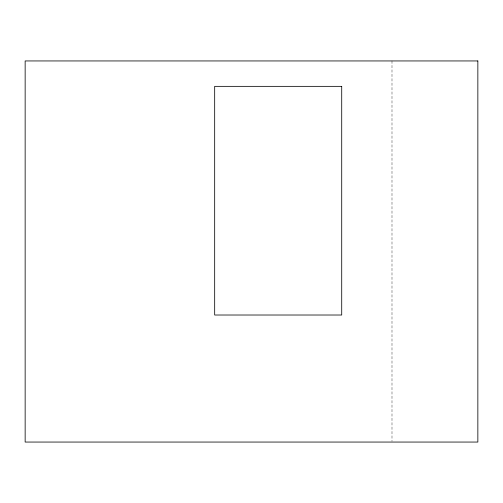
<?xml version="1.0" encoding="UTF-8"?>
<svg xmlns="http://www.w3.org/2000/svg" width="503" height="503" viewBox="0 0 503 503"><rect width="100%" height="100%" fill="white"/><g stroke="black" fill="none" stroke-linecap="round" stroke-linejoin="round"><path stroke-width="0.38" stroke-dasharray="2.52 1.89" d="M391.994 60.945L391.994 441.269"/><path stroke-width="0.75" d="M477.85 60.945L25.15 60.945L25.15 442.055L477.85 442.055L477.85 60.945M341.713 86.353L214.674 86.353L214.674 315.016L341.713 315.016L341.713 86.353"/></g></svg>
